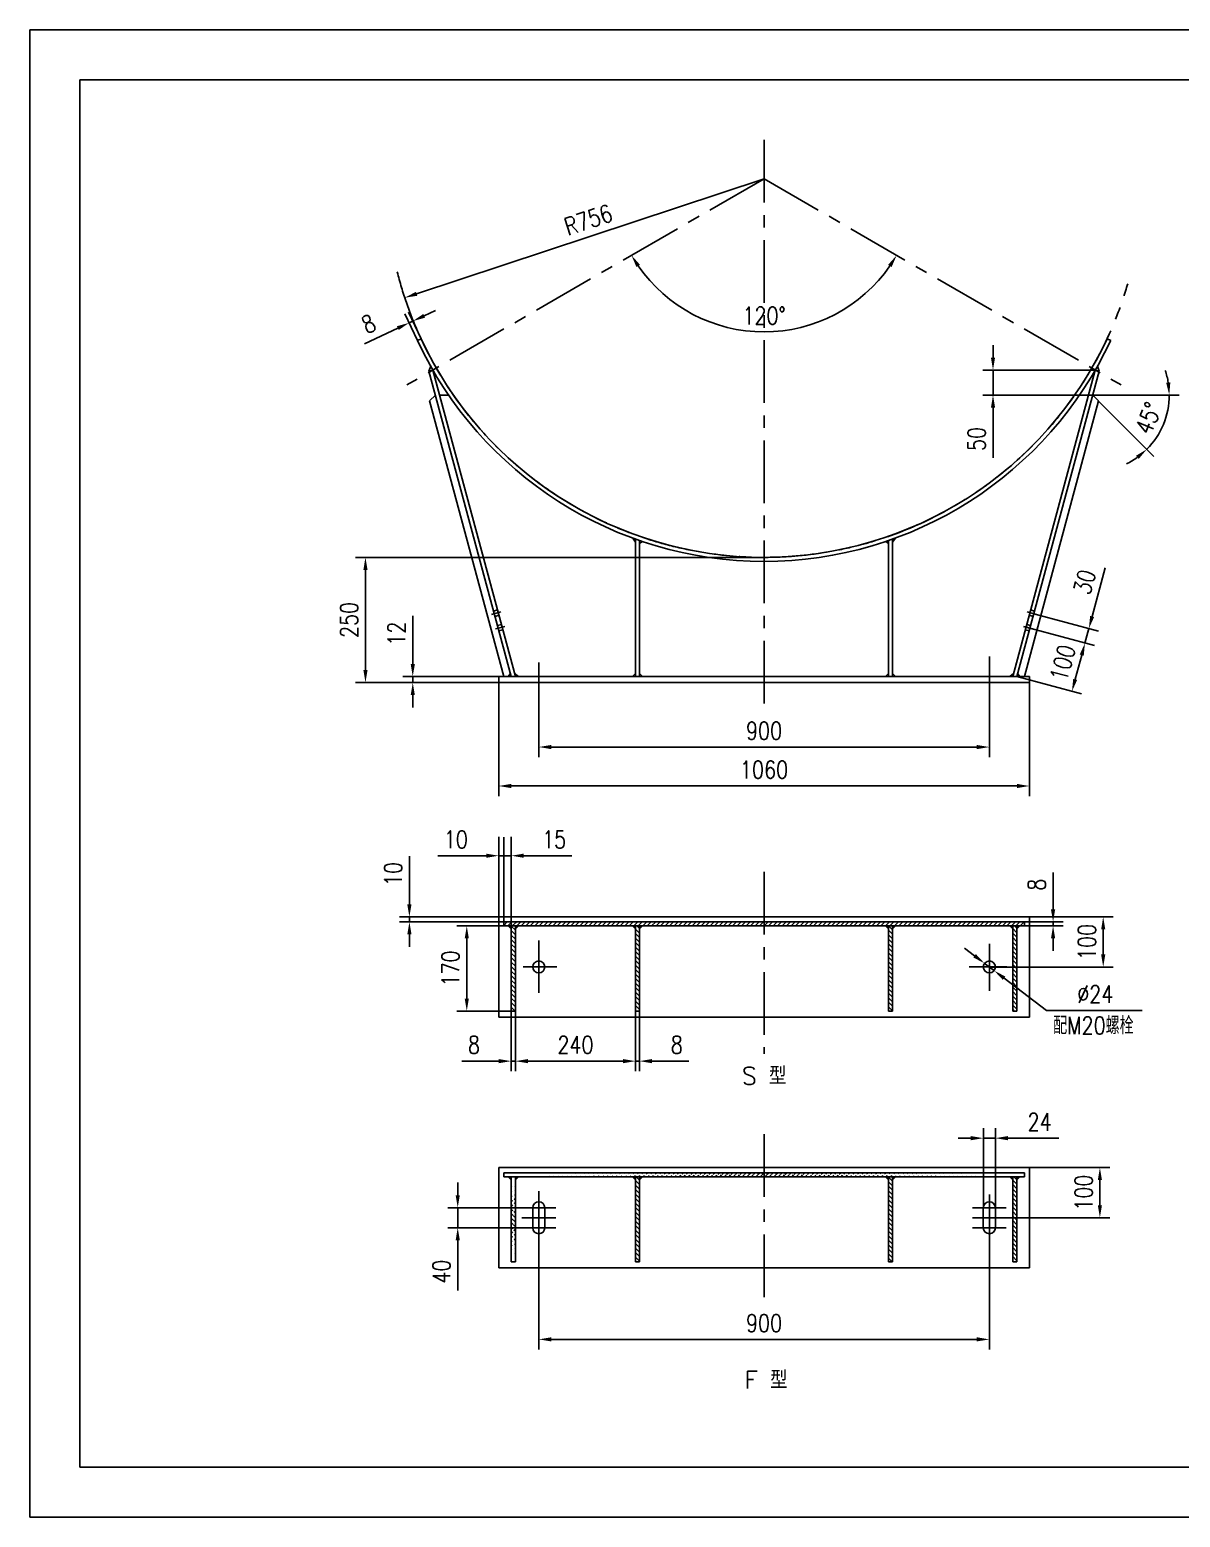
# Model space of a CAD drawing. Header units: inches. Extents: x 1350 to 5550, y 442 to 3412.
# Drawn here: x 1350 to 3648, y 442 to 3412 of the extents above; entities that cross this region are included whole.
import ezdxf

# ---------------------------------------------------------------- set-up
doc = ezdxf.new("R2010")
doc.units = ezdxf.units.IN
doc.header["$LTSCALE"] = 100
for name, pattern in [('CENTER', [2, 1.25, -0.25, 0.25, -0.25]), ('DASHED', [0.75, 0.5, -0.25]), ('PHANTOM', [2.5, 1.25, -0.25, 0.25, -0.25, 0.25, -0.25])]:
    doc.linetypes.add(name, pattern=pattern)
for name, color, linetype in [('1轮廓实线层', 7, 'Continuous'), ('2细线层', 4, 'Continuous'), ('3中心线层', 1, 'CENTER'), ('4虚线层', 6, 'DASHED'), ('5剖面线层', 2, 'Continuous'), ('9双点划线层', 6, 'PHANTOM'), ('图框层', 7, 'Continuous')]:
    doc.layers.add(name, color=color, linetype=linetype)
doc.styles.add('PC_TEXTSTYLE1', font='romans.shx', dxfattribs={"bigfont": 'hzfs.shx'})
doc.styles.add('TH_GBDIM', font='romans.shx', dxfattribs={"width": 0.8, "bigfont": 'hzfs.shx'})
doc.dimstyles.new('TH_GBDIM', dxfattribs={"dimscale": 10, "dimtxt": 3.5, "dimasz": 2.5, "dimexe": 2, "dimexo": 0, "dimgap": 1.5, "dimtad": 1, "dimdec": 1, "dimdsep": 46, "dimtxsty": 'TH_GBDIM', "dimcen": 2.5, "dimclrd": 130, "dimclre": 130, "dimclrt": 3, "dimadec": 0, "dimazin": 2, "dimtfac": 0.714286, "dimtdec": 1, "dimtmove": 0, "dimatfit": 3, "dimfxl": 1, "dimtolj": 1, "dimtzin": 0, "dimlwd": -1, "dimlwe": -1, "dimarcsym": 0})
pattern_1 = [(135, (0, -53.1184), (-4.490128, -4.490128), [])]

# ---------------------------------------------------------------- blocks, each defined once
blk = doc.blocks.new('*D7')
at = {"layer": '1轮廓实线层', "color": 130}
blk.add_arc((2816.6, 3114.1), 305.8, 214.6858, 325.3142, dxfattribs=at)
for points in [[(2561.6, 2937.9), (2568.7, 2942.3), (2551.8, 2961.2)], [(3064.5, 2942.3), (3071.5, 2937.9), (3081.4, 2961.2)]]:
    blk.add_solid(points, dxfattribs=at)
at = {"layer": 'Defpoints', "color": 0}
for p in [(2816.6, 3114.1), (2816.6, 3114.1), (2712, 2826.8), (2103.3, 2702.3), (3529.8, 2702.3)]:
    blk.add_point(p, dxfattribs=at)
at = {"layer": '1轮廓实线层', "color": 3, "insert": (2816.6, 2840.8), "char_height": 35, "attachment_point": 5, "style": 'TH_GBDIM'}
blk.add_mtext('\\A1;120°', dxfattribs=at)
blk = doc.blocks.new('*D8')
at = {"layer": '1轮廓实线层', "color": 130}
for p, q in [((2286.6, 2108.1), (2286.6, 1881.6)), ((3346.6, 2108.1), (3346.6, 1881.6)), ((2311.6, 1901.6), (3321.6, 1901.6))]:
    blk.add_line(p, q, dxfattribs=at)
for points in [[(2311.6, 1905.8), (2311.6, 1897.4), (2286.6, 1901.6)], [(3321.6, 1905.8), (3321.6, 1897.4), (3346.6, 1901.6)]]:
    blk.add_solid(points, dxfattribs=at)
at = {"layer": 'Defpoints', "color": 0}
for p in [(2286.6, 2108.1), (3346.6, 2108.1), (3346.6, 1901.6)]:
    blk.add_point(p, dxfattribs=at)
at = {"layer": '1轮廓实线层', "color": 3, "insert": (2816.6, 1934.1), "char_height": 35, "attachment_point": 5, "style": 'TH_GBDIM'}
blk.add_mtext('\\A1;1060', dxfattribs=at)
blk = doc.blocks.new('*D9')
at = {"layer": '1轮廓实线层', "color": 130}
for p, q in [((2108.2, 1665.2), (2108.2, 1761.6)), ((2286.6, 1640.2), (2088.2, 1640.2)), ((2108.2, 1630.2), (2108.2, 1640.2)), ((2296.6, 1630.2), (2088.2, 1630.2)), ((2108.2, 1605.2), (2108.2, 1580.2))]:
    blk.add_line(p, q, dxfattribs=at)
for points in [[(2104, 1665.2), (2112.4, 1665.2), (2108.2, 1640.2)], [(2104, 1605.2), (2112.4, 1605.2), (2108.2, 1630.2)]]:
    blk.add_solid(points, dxfattribs=at)
at = {"layer": 'Defpoints', "color": 0}
for p in [(2286.6, 1640.2), (2108.2, 1630.2), (2296.6, 1630.2)]:
    blk.add_point(p, dxfattribs=at)
at = {"layer": '1轮廓实线层', "color": 3, "insert": (2075.7, 1725.9), "char_height": 35, "attachment_point": 5, "rotation": 90, "style": 'TH_GBDIM'}
blk.add_mtext('\\A1;10', dxfattribs=at)
blk = doc.blocks.new('*D10')
at = {"layer": '1轮廓实线层', "color": 130}
for p, q in [((2296.6, 1622.2), (2202.8, 1622.2)), ((2222.8, 1597.2), (2222.8, 1477.2)), ((2311.6, 1452.2), (2202.8, 1452.2))]:
    blk.add_line(p, q, dxfattribs=at)
for points in [[(2218.7, 1597.2), (2227, 1597.2), (2222.8, 1622.2)], [(2218.7, 1477.2), (2227, 1477.2), (2222.8, 1452.2)]]:
    blk.add_solid(points, dxfattribs=at)
at = {"layer": 'Defpoints', "color": 0}
for p in [(2296.6, 1622.2), (2222.8, 1452.2), (2311.6, 1452.2)]:
    blk.add_point(p, dxfattribs=at)
at = {"layer": '1轮廓实线层', "color": 3, "insert": (2190.3, 1537.2), "char_height": 35, "attachment_point": 5, "rotation": 90, "style": 'TH_GBDIM'}
blk.add_mtext('\\A1;170', dxfattribs=at)
blk = doc.blocks.new('*D11')
at = {"layer": '1轮廓实线层', "color": 130}
for p, q in [((2366.6, 2064.1), (2366.6, 1959.4)), ((3266.6, 2064.1), (3266.6, 1959.4)), ((2391.6, 1979.4), (3241.6, 1979.4))]:
    blk.add_line(p, q, dxfattribs=at)
for points in [[(2391.6, 1983.5), (2391.6, 1975.2), (2366.6, 1979.4)], [(3241.6, 1983.5), (3241.6, 1975.2), (3266.6, 1979.4)]]:
    blk.add_solid(points, dxfattribs=at)
at = {"layer": 'Defpoints', "color": 0}
for p in [(2366.6, 2064.1), (3266.6, 2064.1), (3266.6, 1979.4)]:
    blk.add_point(p, dxfattribs=at)
at = {"layer": '1轮廓实线层', "color": 3, "insert": (2816.6, 2011.9), "char_height": 35, "attachment_point": 5, "style": 'TH_GBDIM'}
blk.add_mtext('\\A1;900', dxfattribs=at)
blk = doc.blocks.new('*D12')
at = {"layer": '1轮廓实线层', "color": 130}
for p, q in [((3471.9, 2240.1), (3498, 2337)), ((3355.4, 2245.6), (3484.7, 2210.8)), ((3347.6, 2216.7), (3476.9, 2181.8)), ((3457.6, 2187), (3465.4, 2216)), ((3451.1, 2162.9), (3444.6, 2138.7))]:
    blk.add_line(p, q, dxfattribs=at)
for points in [[(3467.9, 2241.2), (3475.9, 2239), (3465.4, 2216)], [(3447.1, 2164), (3455.1, 2161.8), (3457.6, 2187)]]:
    blk.add_solid(points, dxfattribs=at)
at = {"layer": 'Defpoints', "color": 0}
for p in [(3355.4, 2245.6), (3347.6, 2216.7), (3457.6, 2187)]:
    blk.add_point(p, dxfattribs=at)
at = {"layer": '1轮廓实线层', "color": 3, "insert": (3456.8, 2309.1), "char_height": 35, "attachment_point": 5, "rotation": 74.9176, "style": 'TH_GBDIM'}
blk.add_mtext('\\A1;30', dxfattribs=at)
blk = doc.blocks.new('*D13')
at = {"layer": '1轮廓实线层', "color": 130}
for p, q in [((3347.6, 2216.7), (3476.9, 2181.8)), ((3451.1, 2162.9), (3438.1, 2114.6)), ((3321.6, 2120.1), (3450.9, 2085.3))]:
    blk.add_line(p, q, dxfattribs=at)
for points in [[(3447.1, 2164), (3455.1, 2161.8), (3457.6, 2187)], [(3434.1, 2115.7), (3442.1, 2113.5), (3431.6, 2090.5)]]:
    blk.add_solid(points, dxfattribs=at)
at = {"layer": 'Defpoints', "color": 0}
for p in [(3347.6, 2216.7), (3321.6, 2120.1), (3431.6, 2090.5)]:
    blk.add_point(p, dxfattribs=at)
at = {"layer": '1轮廓实线层', "color": 3, "insert": (3413.2, 2147.2), "char_height": 35, "attachment_point": 5, "rotation": 74.9176, "style": 'TH_GBDIM'}
blk.add_mtext('\\A1;100', dxfattribs=at)
blk = doc.blocks.new('*D14')
at = {"layer": '1轮廓实线层', "color": 130}
for p, q in [((3473, 2682.1), (3646, 2682.1)), ((3484.8, 2670.3), (3595.4, 2559.8))]:
    blk.add_line(p, q, dxfattribs=at)
for start, end in [(9.3728, 18.7457), (315, 0), (296.2543, 305.6272)]:
    blk.add_arc((3473, 2682.1), 153, start, end, dxfattribs=at)
for points in [[(3628.1, 2707.4), (3619.8, 2706.7), (3626, 2682.1)], [(3559.5, 2560.9), (3564.9, 2554.6), (3581.2, 2573.9)]]:
    blk.add_solid(points, dxfattribs=at)
at = {"layer": 'Defpoints', "color": 0}
for p in [(3446.7, 2682.1), (3464.7, 2682.1), (3473, 2682.1), (3484.8, 2670.3), (3605.5, 2605.6)]:
    blk.add_point(p, dxfattribs=at)
at = {"layer": '1轮廓实线层', "color": 3, "insert": (3584.4, 2636), "char_height": 35, "attachment_point": 5, "rotation": 67.5, "style": 'TH_GBDIM'}
blk.add_mtext('\\A1;45°', dxfattribs=at)
blk = doc.blocks.new('*D15')
at = {"layer": '1轮廓实线层', "color": 130}
for p, q in [((3273.9, 2757.1), (3273.9, 2782.1)), ((3478.2, 2732.1), (3253.9, 2732.1)), ((3273.9, 2732.1), (3273.9, 2682.1)), ((3473, 2682.1), (3253.9, 2682.1)), ((3273.9, 2657.1), (3273.9, 2556.8))]:
    blk.add_line(p, q, dxfattribs=at)
for points in [[(3269.8, 2757.1), (3278.1, 2757.1), (3273.9, 2732.1)], [(3269.8, 2657.1), (3278.1, 2657.1), (3273.9, 2682.1)]]:
    blk.add_solid(points, dxfattribs=at)
at = {"layer": 'Defpoints', "color": 0}
for p in [(3478.2, 2732.1), (3273.9, 2682.1), (3473, 2682.1)]:
    blk.add_point(p, dxfattribs=at)
at = {"layer": '1轮廓实线层', "color": 3, "insert": (3241.4, 2594.4), "char_height": 35, "attachment_point": 5, "rotation": 90, "style": 'TH_GBDIM'}
blk.add_mtext('\\A1;50', dxfattribs=at)
blk = doc.blocks.new('*D16')
at = {"layer": '1轮廓实线层', "color": 130}
for p, q in [((2816.6, 2358.1), (2000.4, 2358.1)), ((2020.4, 2333.1), (2020.4, 2133.1)), ((2286.6, 2108.1), (2000.4, 2108.1))]:
    blk.add_line(p, q, dxfattribs=at)
for points in [[(2016.3, 2333.1), (2024.6, 2333.1), (2020.4, 2358.1)], [(2016.3, 2133.1), (2024.6, 2133.1), (2020.4, 2108.1)]]:
    blk.add_solid(points, dxfattribs=at)
at = {"layer": 'Defpoints', "color": 0}
for p in [(2816.6, 2358.1), (2020.4, 2108.1), (2286.6, 2108.1)]:
    blk.add_point(p, dxfattribs=at)
at = {"layer": '1轮廓实线层', "color": 3, "insert": (1987.9, 2233.1), "char_height": 35, "attachment_point": 5, "rotation": 90, "style": 'TH_GBDIM'}
blk.add_mtext('\\A1;250', dxfattribs=at)
blk = doc.blocks.new('*D20')
at = {"layer": '1轮廓实线层', "color": 130}
for p, q in [((2114.9, 2145.1), (2114.9, 2241.4)), ((2286.6, 2120.1), (2094.9, 2120.1)), ((2114.9, 2108.1), (2114.9, 2120.1)), ((2286.6, 2108.1), (2094.9, 2108.1)), ((2114.9, 2083.1), (2114.9, 2058.1))]:
    blk.add_line(p, q, dxfattribs=at)
for points in [[(2110.8, 2145.1), (2119.1, 2145.1), (2114.9, 2120.1)], [(2110.8, 2083.1), (2119.1, 2083.1), (2114.9, 2108.1)]]:
    blk.add_solid(points, dxfattribs=at)
at = {"layer": 'Defpoints', "color": 0}
for p in [(2114.9, 2120.1), (2286.6, 2120.1), (2286.6, 2108.1)]:
    blk.add_point(p, dxfattribs=at)
at = {"layer": '1轮廓实线层', "color": 3, "insert": (2082.4, 2205.8), "char_height": 35, "attachment_point": 5, "rotation": 90, "style": 'TH_GBDIM'}
blk.add_mtext('\\A1;12{}{}', dxfattribs=at)
blk = doc.blocks.new('*D21')
at = {"layer": '1轮廓实线层', "color": 130}
for p, q in [((2204.7, 1084.6), (2204.7, 1109.6)), ((2366.6, 1059.6), (2184.7, 1059.6)), ((2204.7, 1059.6), (2204.7, 1019.6)), ((2366.6, 1019.6), (2184.7, 1019.6)), ((2204.7, 994.6), (2204.7, 894.2))]:
    blk.add_line(p, q, dxfattribs=at)
for points in [[(2200.6, 1084.6), (2208.9, 1084.6), (2204.7, 1059.6)], [(2200.6, 994.6), (2208.9, 994.6), (2204.7, 1019.6)]]:
    blk.add_solid(points, dxfattribs=at)
at = {"layer": 'Defpoints', "color": 0}
for p in [(2366.6, 1059.6), (2204.7, 1019.6), (2366.6, 1019.6)]:
    blk.add_point(p, dxfattribs=at)
at = {"layer": '1轮廓实线层', "color": 3, "insert": (2172.2, 931.9), "char_height": 35, "attachment_point": 5, "rotation": 90, "style": 'TH_GBDIM'}
blk.add_mtext('\\A1;40', dxfattribs=at)
blk = doc.blocks.new('*D22')
at = {"layer": '1轮廓实线层', "color": 130}
for p, q in [((2311.6, 1452.2), (2311.6, 1332.2)), ((2319.9, 1452.2), (2319.9, 1332.2)), ((2286.6, 1352.2), (2212.9, 1352.2)), ((2319.9, 1352.2), (2311.6, 1352.2)), ((2344.9, 1352.2), (2369.9, 1352.2))]:
    blk.add_line(p, q, dxfattribs=at)
for points in [[(2286.6, 1356.4), (2286.6, 1348.1), (2311.6, 1352.2)], [(2344.9, 1356.4), (2344.9, 1348.1), (2319.9, 1352.2)]]:
    blk.add_solid(points, dxfattribs=at)
at = {"layer": 'Defpoints', "color": 0}
for p in [(2311.6, 1452.2), (2319.9, 1452.2), (2319.9, 1352.2)]:
    blk.add_point(p, dxfattribs=at)
at = {"layer": '1轮廓实线层', "color": 3, "insert": (2237.2, 1384.7), "char_height": 35, "attachment_point": 5, "style": 'TH_GBDIM'}
blk.add_mtext('\\A1;8{}{}', dxfattribs=at)
blk = doc.blocks.new('*D23')
at = {"layer": '1轮廓实线层', "color": 130}
for p, q in [((2319.9, 1452.2), (2319.9, 1332.2)), ((2559.9, 1452.2), (2559.9, 1332.2)), ((2344.9, 1352.2), (2534.9, 1352.2))]:
    blk.add_line(p, q, dxfattribs=at)
for points in [[(2344.9, 1356.4), (2344.9, 1348.1), (2319.9, 1352.2)], [(2534.9, 1356.4), (2534.9, 1348.1), (2559.9, 1352.2)]]:
    blk.add_solid(points, dxfattribs=at)
at = {"layer": 'Defpoints', "color": 0}
for p in [(2319.9, 1452.2), (2559.9, 1452.2), (2559.9, 1352.2)]:
    blk.add_point(p, dxfattribs=at)
at = {"layer": '1轮廓实线层', "color": 3, "insert": (2439.9, 1384.7), "char_height": 35, "attachment_point": 5, "style": 'TH_GBDIM'}
blk.add_mtext('\\A1;240', dxfattribs=at)
blk = doc.blocks.new('*D24')
at = {"layer": '1轮廓实线层', "color": 130}
for p, q in [((2559.9, 1452.2), (2559.9, 1332.2)), ((2567.9, 1452.2), (2567.9, 1332.2)), ((2534.9, 1352.2), (2509.9, 1352.2)), ((2559.9, 1352.2), (2567.9, 1352.2)), ((2592.9, 1352.2), (2666.5, 1352.2))]:
    blk.add_line(p, q, dxfattribs=at)
for points in [[(2534.9, 1356.4), (2534.9, 1348.1), (2559.9, 1352.2)], [(2592.9, 1356.4), (2592.9, 1348.1), (2567.9, 1352.2)]]:
    blk.add_solid(points, dxfattribs=at)
at = {"layer": 'Defpoints', "color": 0}
for p in [(2559.9, 1452.2), (2567.9, 1452.2), (2567.9, 1352.2)]:
    blk.add_point(p, dxfattribs=at)
at = {"layer": '1轮廓实线层', "color": 3, "insert": (2642.2, 1384.7), "char_height": 35, "attachment_point": 5, "style": 'TH_GBDIM'}
blk.add_mtext('\\A1;8', dxfattribs=at)
blk = doc.blocks.new('*D25')
at = {"layer": '1轮廓实线层', "color": 130}
for p, q in [((3393.9, 1655.2), (3393.9, 1728.9)), ((2296.6, 1630.2), (3413.9, 1630.2)), ((2296.6, 1622.2), (3413.9, 1622.2)), ((3393.9, 1622.2), (3393.9, 1630.2)), ((3393.9, 1597.2), (3393.9, 1572.2))]:
    blk.add_line(p, q, dxfattribs=at)
for points in [[(3389.7, 1655.2), (3398.1, 1655.2), (3393.9, 1630.2)], [(3389.7, 1597.2), (3398.1, 1597.2), (3393.9, 1622.2)]]:
    blk.add_solid(points, dxfattribs=at)
at = {"layer": 'Defpoints', "color": 0}
for p in [(2296.6, 1630.2), (2296.6, 1622.2), (3393.9, 1622.2)]:
    blk.add_point(p, dxfattribs=at)
at = {"layer": '1轮廓实线层', "color": 3, "insert": (3361.4, 1704.6), "char_height": 35, "attachment_point": 5, "rotation": 90, "style": 'TH_GBDIM'}
blk.add_mtext('\\A1;8', dxfattribs=at)
blk = doc.blocks.new('*D26')
at = {"layer": '1轮廓实线层', "color": 130}
for p, q in [((3346.6, 1640.2), (3514, 1640.2)), ((3494, 1565.2), (3494, 1615.2)), ((3266.6, 1540.2), (3514, 1540.2))]:
    blk.add_line(p, q, dxfattribs=at)
for points in [[(3489.9, 1615.2), (3498.2, 1615.2), (3494, 1640.2)], [(3489.9, 1565.2), (3498.2, 1565.2), (3494, 1540.2)]]:
    blk.add_solid(points, dxfattribs=at)
at = {"layer": 'Defpoints', "color": 0}
for p in [(3346.6, 1640.2), (3494, 1640.2), (3266.6, 1540.2)]:
    blk.add_point(p, dxfattribs=at)
at = {"layer": '1轮廓实线层', "color": 3, "insert": (3461.5, 1590.2), "char_height": 35, "attachment_point": 5, "rotation": 90, "style": 'TH_GBDIM'}
blk.add_mtext('\\A1;100', dxfattribs=at)
blk = doc.blocks.new('*D27')
at = {"layer": '1轮廓实线层', "color": 130}
for p, q in [((3346.6, 1139.6), (3507.4, 1139.6)), ((3487.4, 1114.6), (3487.4, 1064.6)), ((3266.6, 1039.6), (3507.4, 1039.6))]:
    blk.add_line(p, q, dxfattribs=at)
for points in [[(3483.2, 1114.6), (3491.6, 1114.6), (3487.4, 1139.6)], [(3483.2, 1064.6), (3491.6, 1064.6), (3487.4, 1039.6)]]:
    blk.add_solid(points, dxfattribs=at)
at = {"layer": 'Defpoints', "color": 0}
for p in [(3346.6, 1139.6), (3266.6, 1039.6), (3487.4, 1039.6)]:
    blk.add_point(p, dxfattribs=at)
at = {"layer": '1轮廓实线层', "color": 3, "insert": (3454.9, 1089.6), "char_height": 35, "attachment_point": 5, "rotation": 90, "style": 'TH_GBDIM'}
blk.add_mtext('\\A1;100', dxfattribs=at)
blk = doc.blocks.new('*D30')
at = {"layer": '1轮廓实线层', "color": 130}
for p, q in [((3254.6, 1059.6), (3254.6, 1218.4)), ((3278.6, 1059.6), (3278.6, 1218.4)), ((3229.6, 1198.4), (3204.6, 1198.4)), ((3254.6, 1198.4), (3278.6, 1198.4)), ((3303.6, 1198.4), (3405.2, 1198.4))]:
    blk.add_line(p, q, dxfattribs=at)
for points in [[(3229.6, 1202.6), (3229.6, 1194.3), (3254.6, 1198.4)], [(3303.6, 1202.6), (3303.6, 1194.3), (3278.6, 1198.4)]]:
    blk.add_solid(points, dxfattribs=at)
at = {"layer": 'Defpoints', "color": 0}
for p in [(3278.6, 1198.4), (3254.6, 1059.6), (3278.6, 1059.6)]:
    blk.add_point(p, dxfattribs=at)
at = {"layer": '1轮廓实线层', "color": 3, "insert": (3366.9, 1230.9), "char_height": 35, "attachment_point": 5, "style": 'TH_GBDIM'}
blk.add_mtext('\\A1;24', dxfattribs=at)
blk = doc.blocks.new('*D31')
at = {"layer": '1轮廓实线层', "color": 130}
blk.add_line((2816.6, 3114.1), (2122.6, 2884.3), dxfattribs=at)
blk.add_solid([(2121.3, 2888.3), (2123.9, 2880.4), (2098.9, 2876.5)], dxfattribs=at)
at = {"layer": 'Defpoints', "color": 0}
for p in [(2816.6, 3114.1), (2098.9, 2876.5)]:
    blk.add_point(p, dxfattribs=at)
at = {"layer": '1轮廓实线层', "color": 3, "insert": (2465.5, 3032.1), "char_height": 35, "attachment_point": 5, "rotation": 18.3193, "style": 'TH_GBDIM'}
blk.add_mtext('\\A1;R756{}{}', dxfattribs=at)
blk = doc.blocks.new('*D32')
at = {"layer": '1轮廓实线层', "color": 130}
for p, q in [((2124.2, 2791.2), (2099.3, 2844.5)), ((2131.4, 2794.6), (2106.6, 2847.9)), ((2115, 2829.8), (2107.8, 2826.4)), ((2137.7, 2840.3), (2160.3, 2850.9)), ((2085.1, 2815.8), (2018.3, 2784.7))]:
    blk.add_line(p, q, dxfattribs=at)
for points in [[(2083.3, 2819.6), (2086.9, 2812.1), (2107.8, 2826.4)], [(2135.9, 2844.1), (2139.4, 2836.6), (2115, 2829.8)]]:
    blk.add_solid(points, dxfattribs=at)
at = {"layer": 'Defpoints', "color": 0}
for p in [(2107.8, 2826.4), (2131.4, 2794.6), (2124.2, 2791.2)]:
    blk.add_point(p, dxfattribs=at)
at = {"layer": '1轮廓实线层', "color": 3, "insert": (2026.7, 2824.4), "char_height": 35, "attachment_point": 5, "rotation": 25, "style": 'TH_GBDIM'}
blk.add_mtext('\\A1;8', dxfattribs=at)
blk = doc.blocks.new('*D34')
at = {"layer": '1轮廓实线层', "color": 130}
for p, q in [((2366.6, 1019.6), (2366.6, 776.7)), ((3266.6, 1019.6), (3266.6, 776.7)), ((2391.6, 796.7), (3241.6, 796.7))]:
    blk.add_line(p, q, dxfattribs=at)
for points in [[(2391.6, 800.9), (2391.6, 792.6), (2366.6, 796.7)], [(3241.6, 800.9), (3241.6, 792.6), (3266.6, 796.7)]]:
    blk.add_solid(points, dxfattribs=at)
at = {"layer": 'Defpoints', "color": 0}
for p in [(2366.6, 1019.6), (3266.6, 1019.6), (3266.6, 796.7)]:
    blk.add_point(p, dxfattribs=at)
at = {"layer": '1轮廓实线层', "color": 3, "insert": (2816.6, 829.2), "char_height": 35, "attachment_point": 5, "style": 'TH_GBDIM'}
blk.add_mtext('\\A1;900', dxfattribs=at)

msp = doc.modelspace()

# ---------------------------------------------------------------- hatches: boundary and pattern name
at = {"layer": '5剖面线层'}
h = msp.add_hatch(dxfattribs=at)
h.set_pattern_fill('ANSI31', color=256, scale=2, style=0)
h.paths.add_polyline_path([(2319.87, 1630.23), (2311.58, 1630.23), (2311.58, 1622.23), (2319.87, 1622.23)])
h.paths.add_polyline_path([(2311.58, 1630.23), (2296.58, 1630.23), (2296.58, 1622.23), (2311.58, 1622.23)])
h = msp.add_hatch(dxfattribs=at)
h.set_pattern_fill('ANSI37', color=256, scale=0.25, style=0)
h.paths.add_polyline_path([(2311.58, 1622.23), (2305.58, 1622.23), (2311.58, 1616.23)])
h.paths.add_polyline_path([(2325.87, 1622.23), (2319.87, 1622.23), (2319.87, 1616.23)])
h.paths.add_polyline_path([(2573.87, 1622.23), (2567.87, 1622.23), (2567.87, 1616.23)])
h.paths.add_polyline_path([(2559.87, 1622.23), (2553.87, 1622.23), (2559.87, 1616.23)])
h = msp.add_hatch(dxfattribs=at)
h.set_pattern_fill('ANSI31', color=256, scale=2, angle=90, style=0)
h.paths.add_polyline_path([(2319.87, 1622.23), (2311.58, 1622.23), (2311.58, 1452.23), (2319.87, 1452.23)])
h.paths.add_polyline_path([(2567.87, 1622.23), (2559.87, 1622.23), (2559.87, 1452.23), (2567.87, 1452.23)])
h.paths.add_polyline_path([(3073.29, 1622.23), (3065.29, 1622.23), (3065.29, 1452.23), (3073.29, 1452.23)])
h.paths.add_polyline_path([(3321.58, 1622.23), (3313.29, 1622.23), (3313.29, 1504.76), (3321.58, 1498.47)])
h.paths.add_polyline_path([(3321.58, 1498.47), (3313.29, 1504.76), (3313.29, 1452.23), (3321.58, 1452.23)])
h = msp.add_hatch(dxfattribs=at)
h.set_pattern_fill('ANSI31', color=256, scale=2, style=0)
h.paths.add_polyline_path([(2816.58, 1630.23), (2319.87, 1630.23), (2319.87, 1622.23), (2816.58, 1622.23)])
h.paths.add_polyline_path([(3336.58, 1630.23), (2816.58, 1630.23), (2816.58, 1622.23), (3336.58, 1622.23)])
h = msp.add_hatch(dxfattribs=at)
h.set_pattern_fill('ANSI37', color=256, scale=0.25, style=0)
h.paths.add_polyline_path([(3065.29, 1622.23), (3059.29, 1622.23), (3065.29, 1616.23)])
h.paths.add_polyline_path([(3079.29, 1622.23), (3073.29, 1622.23), (3073.29, 1616.23)])
h.paths.add_polyline_path([(3327.58, 1622.23), (3321.58, 1622.23), (3321.58, 1616.23)])
h.paths.add_polyline_path([(3313.29, 1622.23), (3307.29, 1622.23), (3313.29, 1616.23)])
h = msp.add_hatch(dxfattribs=at)
h.set_pattern_fill('ANSI31', color=256, scale=2, style=0)
h.set_pattern_definition([(45, (0, -53.1184), (-4.490128, 4.490128), [])])
edge = h.paths.add_edge_path()
edge.add_line((3336.58, 1129.56), (2296.58, 1129.56))
edge.add_line((3336.58, 1121.56), (2296.58, 1121.56))
h = msp.add_hatch(dxfattribs=at)
h.set_pattern_fill('ANSI37', color=256, scale=0.25, style=0)
h.set_pattern_definition([(45, (0, -53.1184), (-0.561266, 0.561266), []), (135, (0, -53.1184), (-0.561266, -0.561266), [])])
h.paths.add_polyline_path([(2311.58, 1121.56), (2305.58, 1121.56), (2311.58, 1115.56)])
h.paths.add_polyline_path([(2325.87, 1121.56), (2319.87, 1121.56), (2319.87, 1115.56)])
h.paths.add_polyline_path([(2559.87, 1121.56), (2553.87, 1121.56), (2559.87, 1115.56)])
h.paths.add_polyline_path([(2573.87, 1121.56), (2567.87, 1121.56), (2567.87, 1115.56)])
h.paths.add_polyline_path([(3079.29, 1121.56), (3073.29, 1121.56), (3073.29, 1115.56)])
h.paths.add_polyline_path([(3065.29, 1121.56), (3059.29, 1121.56), (3065.29, 1115.56)])
h.paths.add_polyline_path([(3327.58, 1121.56), (3321.58, 1121.56), (3321.58, 1115.56)])
h.paths.add_polyline_path([(3313.29, 1121.56), (3307.29, 1121.56), (3313.29, 1115.56)])
h = msp.add_hatch(dxfattribs=at)
h.set_pattern_fill('ANSI31', color=256, scale=2, angle=90, style=0)
h.set_pattern_definition(pattern_1)
edge = h.paths.add_edge_path()
edge.add_line((2319.87, 1121.56), (2319.87, 951.56))
edge.add_line((2311.58, 1121.56), (2311.58, 951.56))
h = msp.add_hatch(dxfattribs=at)
h.set_pattern_fill('ANSI31', color=256, scale=2, angle=90, style=0)
h.set_pattern_definition(pattern_1)
edge = h.paths.add_edge_path()
edge.add_line((2567.87, 951.56), (2567.87, 1121.56))
edge.add_line((2559.87, 1121.56), (2559.87, 951.56))
h = msp.add_hatch(dxfattribs=at)
h.set_pattern_fill('ANSI31', color=256, scale=2, angle=90, style=0)
h.set_pattern_definition(pattern_1)
h.paths.add_polyline_path([(3073.29, 1121.56), (3065.29, 1121.56), (3065.29, 951.56), (3073.29, 951.56)])
h.paths.add_polyline_path([(3321.58, 1121.56), (3313.29, 1121.56), (3313.29, 951.56), (3321.58, 951.56)])

# ---------------------------------------------------------------- linework, layer by layer
at = {"layer": '1轮廓实线层'}
for p, q in [((2124.16, 2791.22), (2131.41, 2794.61)), ((3509, 2791.22), (3501.75, 2794.61)), ((2147.22, 2730), (2150.69, 2739.55)), ((3485.94, 2730), (3482.47, 2739.55)), ((2154.94, 2732.11), (2147.22, 2730)), ((2147.22, 2730), (2311.58, 2120.11)), ((2154.94, 2732.11), (2319.87, 2120.11)), ((3478.22, 2732.11), (3313.29, 2120.11)), ((3485.94, 2730), (3321.58, 2120.11)), ((3478.22, 2732.11), (3485.94, 2730)), ((2160.13, 2682.11), (2148.34, 2670.32)), ((2186.44, 2682.11), (2168.41, 2682.11)), ((3446.72, 2682.11), (3464.75, 2682.11)), ((3473.03, 2682.11), (3484.82, 2670.32)), ((2148.34, 2670.32), (2296.58, 2120.11)), ((3484.82, 2670.32), (3336.58, 2120.11)), ((2559.87, 2388.52), (2554.23, 2396.56)), ((2559.87, 2120.11), (2559.87, 2394.52)), ((2567.87, 2391.72), (2567.87, 2120.11)), ((2567.87, 2385.72), (2573.55, 2389.79)), ((3065.29, 2385.72), (3059.61, 2389.79)), ((3065.29, 2391.72), (3065.29, 2120.11)), ((3073.29, 2388.52), (3078.93, 2396.56)), ((3073.29, 2120.11), (3073.29, 2394.52)), ((2286.58, 2108.11), (2286.58, 2120.11)), ((2286.58, 2120.11), (3346.58, 2120.11)), ((2305.58, 2120.11), (2310.02, 2125.9)), ((2311.58, 2120.11), (2305.58, 2120.11)), ((2318.31, 2125.9), (2325.87, 2120.11)), ((2319.87, 2120.11), (2559.87, 2120.11)), ((2553.87, 2120.11), (2559.87, 2126.11)), ((2567.87, 2126.11), (2573.87, 2120.11)), ((3065.29, 2126.11), (3059.29, 2120.11)), ((3073.29, 2126.11), (3079.29, 2120.11)), ((3313.29, 2120.11), (3073.29, 2120.11)), ((3314.85, 2125.9), (3307.29, 2120.11)), ((3323.14, 2125.9), (3327.58, 2120.11)), ((3346.58, 2120.11), (3346.58, 2108.11)), ((2816.58, 2108.11), (2286.58, 2108.11)), ((2816.58, 2108.11), (2366.58, 2108.11)), ((3346.58, 2108.11), (2816.58, 2108.11)), ((2286.58, 1640.23), (2286.58, 1440.23)), ((3346.58, 1640.23), (2286.58, 1640.23)), ((3346.58, 1440.23), (3346.58, 1640.23)), ((3336.58, 1630.23), (2296.58, 1630.23)), ((2296.58, 1630.23), (2296.58, 1622.23)), ((3336.58, 1622.23), (2296.58, 1622.23)), ((2305.58, 1622.23), (2311.58, 1616.23)), ((2311.58, 1622.23), (2311.58, 1452.23)), ((2319.87, 1622.23), (2319.87, 1452.23)), ((2319.87, 1616.23), (2325.87, 1622.23)), ((2559.87, 1616.23), (2553.87, 1622.23)), ((2559.87, 1622.23), (2559.87, 1452.23)), ((2567.87, 1452.23), (2567.87, 1622.23)), ((2567.87, 1616.23), (2573.87, 1622.23)), ((3065.29, 1616.23), (3059.29, 1622.23)), ((3065.29, 1622.23), (3065.29, 1452.23)), ((3073.29, 1452.23), (3073.29, 1622.23)), ((3073.29, 1616.23), (3079.29, 1622.23)), ((3313.29, 1616.23), (3307.29, 1622.23)), ((3313.29, 1622.23), (3313.29, 1452.23)), ((3321.58, 1622.23), (3321.58, 1452.23)), ((3327.58, 1622.23), (3321.58, 1616.23)), ((3336.58, 1622.23), (3336.58, 1630.23)), ((2286.58, 1440.23), (3346.58, 1440.23)), ((2311.58, 1452.23), (2319.87, 1452.23)), ((2559.87, 1452.23), (2567.87, 1452.23)), ((3065.29, 1452.23), (3073.29, 1452.23)), ((3313.29, 1452.23), (3321.58, 1452.23)), ((3346.58, 1139.56), (2286.58, 1139.56)), ((2286.58, 1139.56), (2286.58, 939.56)), ((2296.58, 1129.56), (2296.58, 1121.56)), ((3336.58, 1129.56), (2296.58, 1129.56)), ((3336.58, 1121.56), (3336.58, 1129.56)), ((3346.58, 939.56), (3346.58, 1139.56)), ((3336.58, 1121.56), (2296.58, 1121.56)), ((2305.58, 1121.56), (2311.58, 1115.56)), ((2311.58, 1121.56), (2311.58, 951.56)), ((2319.87, 1115.56), (2325.87, 1121.56)), ((2319.87, 1121.56), (2319.87, 951.56)), ((2559.87, 1115.56), (2553.87, 1121.56)), ((2559.87, 1121.56), (2559.87, 951.56)), ((2567.87, 1115.56), (2573.87, 1121.56)), ((2567.87, 951.56), (2567.87, 1121.56)), ((3065.29, 1115.56), (3059.29, 1121.56)), ((3065.29, 1121.56), (3065.29, 951.56)), ((3073.29, 1115.56), (3079.29, 1121.56)), ((3073.29, 951.56), (3073.29, 1121.56)), ((3313.29, 1115.56), (3307.29, 1121.56)), ((3313.29, 1121.56), (3313.29, 951.56)), ((3327.58, 1121.56), (3321.58, 1115.56)), ((3321.58, 1121.56), (3321.58, 951.56)), ((2354.58, 1059.56), (2354.58, 1019.56)), ((2378.58, 1059.56), (2378.58, 1019.56)), ((3254.58, 1059.56), (3254.58, 1019.56)), ((3278.58, 1059.56), (3278.58, 1019.56)), ((2311.58, 951.56), (2319.87, 951.56)), ((2559.87, 951.56), (2567.87, 951.56)), ((3065.29, 951.56), (3073.29, 951.56)), ((3313.29, 951.56), (3321.58, 951.56)), ((2286.58, 939.56), (3346.58, 939.56))]:
    msp.add_line(p, q, dxfattribs=at)
at = {"layer": '1轮廓实线层', "color": 130}
for p, q in [((2286.58, 1640.23), (2286.58, 1799.89)), ((2296.58, 1630.23), (2296.58, 1799.69)), ((2311.58, 1622.23), (2311.58, 1799.89)), ((2261.58, 1762.4), (2165.25, 1762.4)), ((2296.58, 1762.4), (2286.58, 1762.4)), ((2296.58, 1762.4), (2311.58, 1762.4)), ((2336.58, 1762.4), (2432.91, 1762.4)), ((3237.11, 1562.6), (3217.2, 1577.72)), ((3257.02, 1547.49), (3276.14, 1532.97)), ((3296.05, 1517.85), (3380.95, 1453.39)), ((3380.95, 1453.39), (3571.99, 1453.39))]:
    msp.add_line(p, q, dxfattribs=at)
at = {"layer": '1轮廓实线层'}
for centre in [(2366.58, 1540.23), (3266.58, 1540.23)]:
    msp.add_circle(centre, 12, dxfattribs=at)
for centre, radius, start, end in [((2816.58, 3114.11), 756, 205, 335), ((2816.58, 3114.11), 764, 205, 270), ((2816.58, 3114.11), 764, 270, 335), ((2366.58, 1059.56), 12, 0, 180), ((3266.58, 1059.56), 12, 0, 180), ((2366.58, 1019.56), 12, 180, 0), ((3266.58, 1019.56), 12, 180, 0)]:
    msp.add_arc(centre, radius, start, end, dxfattribs=at)
at = {"layer": '1轮廓实线层', "color": 130}
for points in [[(2261.58, 1766.57), (2261.58, 1758.23), (2286.58, 1762.4)], [(2336.58, 1766.57), (2336.58, 1758.23), (2311.58, 1762.4)], [(3239.63, 1565.92), (3234.59, 1559.28), (3257.02, 1547.49)], [(3298.57, 1521.17), (3293.53, 1514.53), (3276.14, 1532.97)]]:
    msp.add_solid(points, dxfattribs=at)
at = {"layer": '2细线层'}
for p, q in [((1349.84, 441.55), (1349.84, 3411.55)), ((5549.84, 3411.55), (1349.84, 3411.55)), ((1349.84, 441.55), (5549.84, 441.55))]:
    msp.add_line(p, q, dxfattribs=at)
at = {"layer": '3中心线层'}
for p, q in [((2816.58, 3191.46), (2816.58, 2052.27)), ((2816.58, 3114.11), (2103.33, 2702.31)), ((2816.58, 3114.11), (3529.83, 2702.31)), ((2272.44, 2244.2), (2290.79, 2249.14)), ((3360.72, 2244.2), (3342.37, 2249.14)), ((2280.25, 2215.23), (2298.6, 2220.17)), ((3352.91, 2215.23), (3334.56, 2220.17)), ((2366.58, 2148.21), (2366.58, 2064.11)), ((3266.58, 2064.11), (3266.58, 2159.97)), ((2816.58, 1730.01), (2816.58, 1366.83)), ((2366.58, 1593.06), (2366.58, 1488.31)), ((3266.58, 1492.5), (3266.58, 1586.61)), ((2335.26, 1540.23), (2402.89, 1540.23)), ((3226.19, 1540.23), (3301.62, 1540.23)), ((2816.58, 1206.29), (2816.58, 866.79)), ((2366.58, 1092.4), (2366.58, 987.64)), ((3266.58, 991.83), (3266.58, 1085.95)), ((2332.76, 1059.56), (2400.4, 1059.56)), ((2332.76, 1039.56), (2400.4, 1039.56)), ((3300.4, 1059.56), (3232.76, 1059.56)), ((3300.4, 1039.56), (3232.76, 1039.56)), ((2332.76, 1019.56), (2400.4, 1019.56)), ((3300.4, 1019.56), (3232.76, 1019.56))]:
    msp.add_line(p, q, dxfattribs=at)
at = {"layer": '4虚线层'}
for p, q in [((2276.32, 2250.94), (2284.05, 2253.02)), ((2279.18, 2240.32), (2286.91, 2242.4)), ((3353.98, 2240.32), (3346.25, 2242.4)), ((3356.84, 2250.94), (3349.11, 2253.02)), ((2284.13, 2221.97), (2291.86, 2224.05)), ((2286.99, 2211.35), (2294.72, 2213.43)), ((3346.17, 2211.35), (3338.44, 2213.43)), ((3349.03, 2221.97), (3341.3, 2224.05))]:
    msp.add_line(p, q, dxfattribs=at)
at = {"layer": '9双点划线层'}
msp.add_arc((2816.58, 3114.11), 756, 194.22368, 345.77632, dxfattribs=at)
at = {"layer": '图框层'}
for p, q in [((1449.84, 541.55), (1449.84, 3311.55)), ((5449.84, 3311.55), (1449.84, 3311.55)), ((1449.84, 541.55), (5449.84, 541.55))]:
    msp.add_line(p, q, dxfattribs=at)

# ---------------------------------------------------------------- texts
at = {"layer": '1轮廓实线层', "color": 3, "char_height": 35}
for s, insert, attachment_point, style in [('\\A1;10', (2200.91, 1794.9), 5, 'TH_GBDIM'), ('\\A1;15{}{}', (2397.25, 1794.9), 5, 'TH_GBDIM'), ('\\A1;∅24{}{}', (3478.13, 1485.89), 5, 'TH_GBDIM'), ('配M20螺栓', (3474.43, 1423.5), 5, 'TH_GBDIM'), ('S 型', (2772.22, 1323.02), 4, 'PC_TEXTSTYLE1'), ('F 型', (2820.5, 715.93), 5, 'PC_TEXTSTYLE1')]:
    msp.add_mtext(s, dxfattribs=dict(at, insert=insert, attachment_point=attachment_point, style=style))

# ---------------------------------------------------------------- dimensions: what is measured, and where the dimension line sits
at = {"layer": '1轮廓实线层'}
dim = msp.add_radius_dim(center=(2816.58, 3114.11), mpoint=(2098.89, 2876.49), text='<>{}{}', dimstyle='TH_GBDIM', override={"dimgap": 1.5, "dimtad": 1, "dimjust": 0, "dimtih": 0, "dimtoh": 0, "dimdec": 0, "dimlfac": 1, "dimse1": 0, "dimse2": 0, "dimsd1": 0, "dimsd2": 0, "dimtix": 0, "dimtofl": 1, "dimatfit": 0}, dxfattribs=at)
dim.commit()
dim.dimension.update_dxf_attribs({"geometry": '*D31', "text_midpoint": (2475.73, 3001.25), "dimtype": 164})
for base, line1, line2, picture, middle in [((2712, 2826.77), ((2816.58, 3114.11), (2103.33, 2702.31)), ((2816.58, 3114.11), (3529.83, 2702.31)), '*D7', (2816.58, 2840.83)), ((3605.53, 2605.61), ((3446.72, 2682.11), (3464.75, 2682.11)), ((3473.03, 2682.11), (3484.82, 2670.32)), '*D14', (3584.36, 2635.99))]:
    dim = msp.add_angular_dim_2l(base=base, line1=line1, line2=line2, dimstyle='TH_GBDIM', dxfattribs=at)
    dim.commit()
    dim.dimension.update_dxf_attribs({"geometry": picture, "text_midpoint": middle})
dim = msp.add_aligned_dim(p1=(2131.41, 2794.61), p2=(2124.16, 2791.22), distance=-38.8, dimstyle='TH_GBDIM', dxfattribs=at)
dim.commit()
dim.dimension.update_dxf_attribs({"geometry": '*D32', "text_midpoint": (2026.66, 2824.43)})
for base, p1, p2, picture, middle in [((3273.94, 2682.11), (3478.22, 2732.11), (3473.03, 2682.11), '*D15', (3241.44, 2594.44)), ((2020.42, 2108.11), (2816.58, 2358.11), (2286.58, 2108.11), '*D16', (1987.92, 2233.11)), ((3494.03, 1640.23), (3266.58, 1540.23), (3346.58, 1640.23), '*D26', (3461.53, 1590.23)), ((3487.38, 1039.56), (3346.58, 1139.56), (3266.58, 1039.56), '*D27', (3454.88, 1089.56)), ((2204.72, 1019.56), (2366.58, 1059.56), (2366.58, 1019.56), '*D21', (2172.22, 931.89))]:
    dim = msp.add_linear_dim(base=base, p1=p1, p2=p2, angle=90, dimstyle='TH_GBDIM', dxfattribs=at)
    dim.commit()
    dim.dimension.update_dxf_attribs({"geometry": picture, "text_midpoint": middle})
for base, p1, p2, angle, picture, middle, dimtype in [((3457.61, 2187.02), (3355.41, 2245.63), (3347.6, 2216.66), 254.91759, '*D12', (3488.22, 2300.63), 161), ((3393.89, 1622.23), (2296.58, 1630.23), (2296.58, 1622.23), 90, '*D25', (3393.89, 1704.56), 160)]:
    dim = msp.add_linear_dim(base=base, p1=p1, p2=p2, angle=angle, dimstyle='TH_GBDIM', dxfattribs=at)
    dim.commit()
    dim.dimension.update_dxf_attribs({"geometry": picture, "text_midpoint": middle, "dimtype": dimtype})
dim = msp.add_linear_dim(base=(2114.92, 2120.11), p1=(2286.58, 2108.11), p2=(2286.58, 2120.11), angle=90, text='<>{}{}', dimstyle='TH_GBDIM', override={"dimgap": 1.5, "dimtad": 1, "dimjust": 0, "dimdec": 1, "dimlfac": 1, "dimse1": 0, "dimse2": 0, "dimsd1": 0, "dimsd2": 0}, dxfattribs=at)
dim.commit()
dim.dimension.update_dxf_attribs({"geometry": '*D20', "text_midpoint": (2082.42, 2205.77)})
for base, p1, p2, angle, picture, middle in [((3431.58, 2090.46), (3347.6, 2216.66), (3321.58, 2120.11), 74.91759, '*D13', (3413.21, 2147.19)), ((2222.83, 1452.23), (2296.58, 1622.23), (2311.58, 1452.23), 90, '*D10', (2190.33, 1537.23))]:
    dim = msp.add_linear_dim(base=base, p1=p1, p2=p2, angle=angle, dimstyle='TH_GBDIM', override={"dimtmove": 1}, dxfattribs=at)
    dim.commit()
    dim.dimension.update_dxf_attribs({"geometry": picture, "text_midpoint": middle})
for base, p1, p2, picture, middle in [((3346.58, 1901.61), (2286.58, 2108.11), (3346.58, 2108.11), '*D8', (2816.58, 1901.61)), ((3266.58, 1979.38), (2366.58, 2064.11), (3266.58, 2064.11), '*D11', (2816.58, 1979.38))]:
    dim = msp.add_linear_dim(base=base, p1=p1, p2=p2, dimstyle='TH_GBDIM', dxfattribs=at)
    dim.commit()
    dim.dimension.update_dxf_attribs({"geometry": picture, "text_midpoint": middle, "dimtype": 160})
dim = msp.add_linear_dim(base=(2108.19, 1630.23), p1=(2286.58, 1640.23), p2=(2296.58, 1630.23), angle=90, dimstyle='TH_GBDIM', override={"dimtad": 3}, dxfattribs=at)
dim.commit()
dim.dimension.update_dxf_attribs({"geometry": '*D9', "text_midpoint": (2108.19, 1725.9), "dimtype": 160})
dim = msp.add_linear_dim(base=(2319.87, 1352.24), p1=(2311.58, 1452.23), p2=(2319.87, 1452.23), text='<>{}{}', dimstyle='TH_GBDIM', override={"dimgap": 1.5, "dimtad": 1, "dimjust": 0, "dimdec": 0, "dimlfac": 1, "dimse1": 0, "dimse2": 0, "dimsd1": 0, "dimsd2": 0}, dxfattribs=at)
dim.commit()
dim.dimension.update_dxf_attribs({"geometry": '*D22', "text_midpoint": (2237.21, 1352.24), "dimtype": 160})
dim = msp.add_linear_dim(base=(2559.87, 1352.24), p1=(2319.87, 1452.23), p2=(2559.87, 1452.23), dimstyle='TH_GBDIM', override={"dimtmove": 1}, dxfattribs=at)
dim.commit()
dim.dimension.update_dxf_attribs({"geometry": '*D23', "text_midpoint": (2439.87, 1384.74)})
for base, p1, p2, picture, middle in [((2567.87, 1352.24), (2559.87, 1452.23), (2567.87, 1452.23), '*D24', (2642.21, 1384.74)), ((3278.58, 1198.42), (3254.58, 1059.56), (3278.58, 1059.56), '*D30', (3366.91, 1230.92)), ((3266.58, 796.74), (2366.58, 1019.56), (3266.58, 1019.56), '*D34', (2816.58, 829.24))]:
    dim = msp.add_linear_dim(base=base, p1=p1, p2=p2, dimstyle='TH_GBDIM', dxfattribs=at)
    dim.commit()
    dim.dimension.update_dxf_attribs({"geometry": picture, "text_midpoint": middle})

doc.saveas('drawing.dxf')
